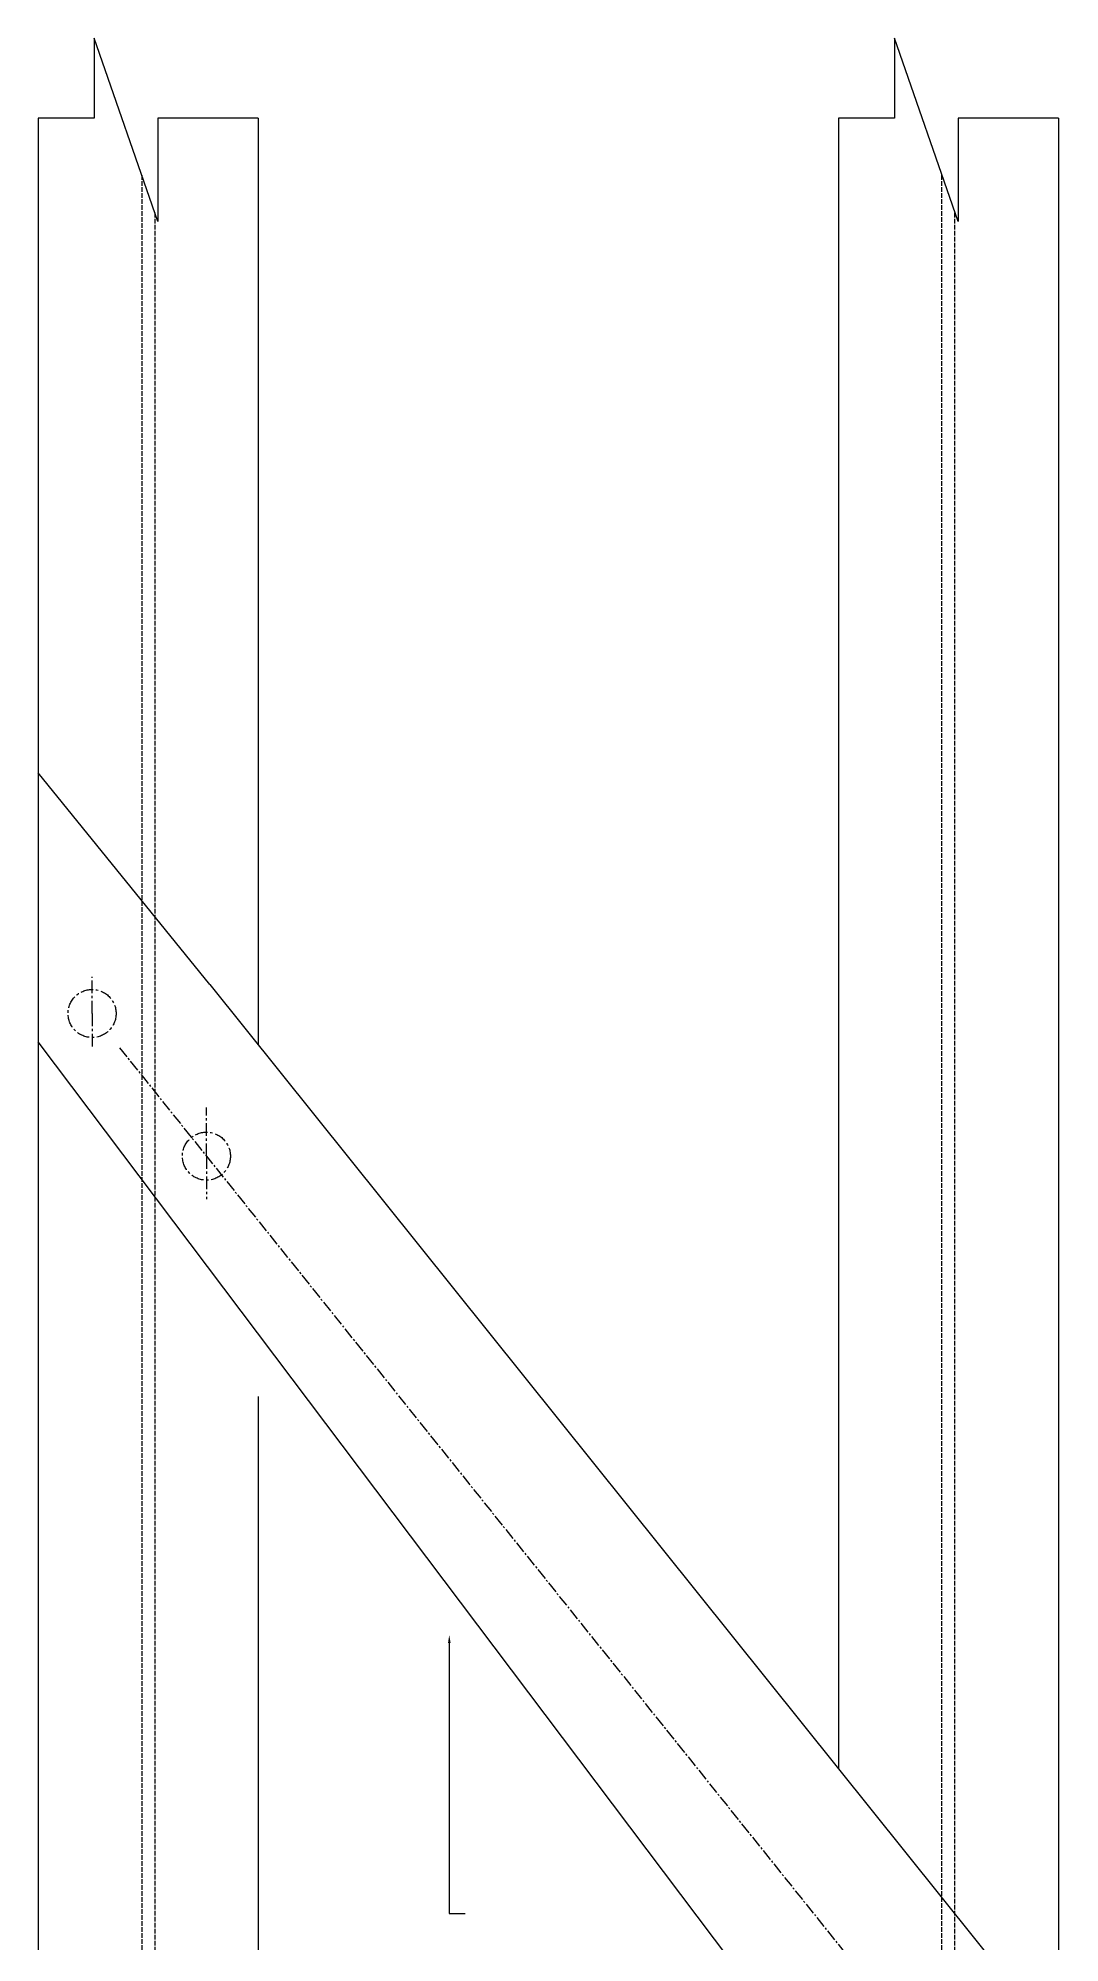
# Model space of a CAD drawing. Header units: millimetres. Extents: x 4395 to 7387, y 3075 to 7490.
# Drawn here: x 6618 to 7129, y 5505 to 6457 of the extents above; entities that cross this region are included whole.
import ezdxf
from ezdxf import colors
from ezdxf.entities.mleader import LeaderData, LeaderLine
from ezdxf.math import Vec2, Vec3

# ---------------------------------------------------------------- set-up
doc = ezdxf.new("R2010")
doc.units = ezdxf.units.MM
for name, pattern in [('ACAD_ISO02W100', [15, 12, -3]), ('CENTER', [50.8, 31.75, -6.35, 6.35, -6.35]), ('CENTER2', [28.575, 19.05, -3.175, 3.175, -3.175])]:
    doc.linetypes.add(name, pattern=pattern)
doc.styles.get("Standard").update_dxf_attribs({"font": 'arial.ttf'})
doc.dimstyles.new('ISO-25', dxfattribs={"dimtxt": 2.5, "dimasz": 2.5, "dimexe": 1.25, "dimexo": 0.625, "dimtad": 1, "dimtxsty": 'Standard', "dimcen": 2.5, "dimadec": 0, "dimazin": 0, "dimtfac": 1, "dimtmove": 0, "dimatfit": 3, "dimfxl": 1, "dimarcsym": 0})

# ---------------------------------------------------------------- blocks, each defined once
blk = doc.blocks.new('*U50')
at = {"color": 0, "linetype": 'CENTER2', "ltscale": 0.3, "transparency": 16777216}
blk.add_line((-234.99, 293.25), (234.99, -293.25), dxfattribs=at)
blk = doc.blocks.new('*D82')
at = {"color": 0, "lineweight": -2, "ltscale": 0.2, "transparency": 16777216}
blk.add_arc((7126.91, 5280.03), 186.05, 127.76989, 216.23011, dxfattribs=at)
at = {"color": 0, "ltscale": 0.2, "transparency": 16777216}
for points in [[(7012.7, 5427.43), (7013.21, 5426.77), (7014.94, 5428.62)], [(6977.16, 5170.31), (6976.49, 5169.81), (6978.32, 5168.06)]]:
    blk.add_solid(points, dxfattribs=at)
at = {"layer": 'DEFPOINTS', "color": 0, "ltscale": 0.2, "transparency": 16777216}
for p in [(6618.08, 5955.26), (6955.65, 5352.72), (7125.13, 5282.39), (7128.08, 5280.91), (6618.08, 4896.6)]:
    blk.add_point(p, dxfattribs=at)
at = {"color": 0, "ltscale": 0.2, "transparency": 16777216, "insert": (6940.78, 5306.18), "char_height": 2.5, "attachment_point": 5, "rotation": 82}
blk.add_mtext('90°', dxfattribs=at)

msp = doc.modelspace()

# ---------------------------------------------------------------- linework, layer by layer
at = {"ltscale": 0.2}
for p, q in [((6677.872, 6365.449), (6646.181, 6457.12)), ((6646.181, 6457.12), (6646.181, 6417.108)), ((7077.872, 6365.449), (7046.181, 6457.12)), ((7046.181, 6457.12), (7046.181, 6417.108)), ((6618.083, 6417.108), (6618.083, 4144.713)), ((6646.181, 6417.108), (6618.083, 6417.108)), ((6728.083, 6417.108), (6677.872, 6417.108)), ((6677.872, 6417.108), (6677.872, 6365.449)), ((6728.083, 6417.108), (6728.083, 6081.605)), ((7018.083, 6417.108), (7018.083, 5636.4)), ((7046.181, 6417.108), (7018.083, 6417.108)), ((7128.083, 6417.108), (7077.872, 6417.108)), ((7077.872, 6417.108), (7077.872, 6365.449)), ((7128.083, 6417.108), (7128.083, 4144.713)), ((6703.922, 5983.921), (6618.083, 6089.742)), ((6728.083, 6081.605), (6728.083, 5953.771)), ((6703.922, 5983.921), (7128.083, 5454.608)), ((7125.131, 5282.385), (6618.083, 5955.262)), ((6728.083, 5777.865), (6728.083, 4979.489)), ((7018.083, 5636.4), (7018.083, 5591.878))]:
    msp.add_line(p, q, dxfattribs=at)
at = {"linetype": 'ACAD_ISO02W100', "ltscale": 0.2}
for p, q in [((6669.866, 6388.607), (6669.828, 4116.322)), ((7069.637, 6388.607), (7069.577, 4117.049)), ((6676.355, 6369.835), (6676.344, 4097.472)), ((7076.126, 6369.835), (7076.201, 4097.886))]:
    msp.add_line(p, q, dxfattribs=at)
at = {"linetype": 'CENTER', "ltscale": 0.2}
for p, q in [((6645.061, 5969.42), (6645.061, 5987.686)), ((6645.061, 5969.42), (6645.061, 5952.61)), ((6702.218, 5898.095), (6702.218, 5922.488)), ((6702.218, 5898.095), (6702.218, 5876.585))]:
    msp.add_line(p, q, dxfattribs=at)
for centre in [(6645.061, 5969.42), (6702.218, 5898.095)]:
    msp.add_circle(centre, 12, dxfattribs=at)

# ---------------------------------------------------------------- block references
at = {"linetype": 'CENTER2', "ltscale": 0.3}
msp.add_blockref('*U50', (6893.805, 5659.012), dxfattribs=at)

# ---------------------------------------------------------------- dimensions: what is measured, and where the dimension line sits
at = {"ltscale": 0.2}
dim = msp.add_angular_dim_2l(base=(6955.646, 5352.723), line1=((7125.131, 5282.385), (6618.083, 5955.262)), line2=((7128.083, 5280.911), (6618.083, 4896.598)), dimstyle='ISO-25', dxfattribs=at)
dim.commit()
dim.dimension.update_dxf_attribs({"geometry": '*D82', "text_midpoint": (6940.783, 5306.185)})

# ---------------------------------------------------------------- leaders
at = {"linetype": 'CENTER', "ltscale": 0.2}
ml = msp.add_multileader_mtext('Standard', dxfattribs=at)
ml.set_content('', color=256)
ml.set_leader_properties()
ml.build(insert=Vec2(0, 0))
ctx = ml.context
ctx.base_point, ctx.plane_origin = Vec3(6831.602, 5519.426), Vec3(6823.602, 5658.665)
notes = []
notes.append((ctx, [(0, (1, 1, 0), (6823.602, 5519.426), (1, 0), 8, [(0, [(6823.602, 5658.665)], 0, [])])]))
ctx.mtext.insert, ctx.mtext.flow_direction = Vec3(6833.602, 5521.426), 5
for ctx, leaders in notes:
    for number, flags, end, landing, length, lines in leaders:
        leader = LeaderData()
        leader.index, (leader.has_last_leader_line, leader.has_dogleg_vector, leader.attachment_direction) = number, flags
        leader.last_leader_point, leader.dogleg_vector, leader.dogleg_length = Vec3(end), Vec3(landing), length
        for number, points, colour, breaks in lines:
            line = LeaderLine()
            line.index, line.vertices, line.color, line.breaks = number, Vec3.list(points), colors.encode_raw_color(colour), breaks
            leader.lines.append(line)
        ctx.leaders.append(leader)

doc.saveas('drawing.dxf')
